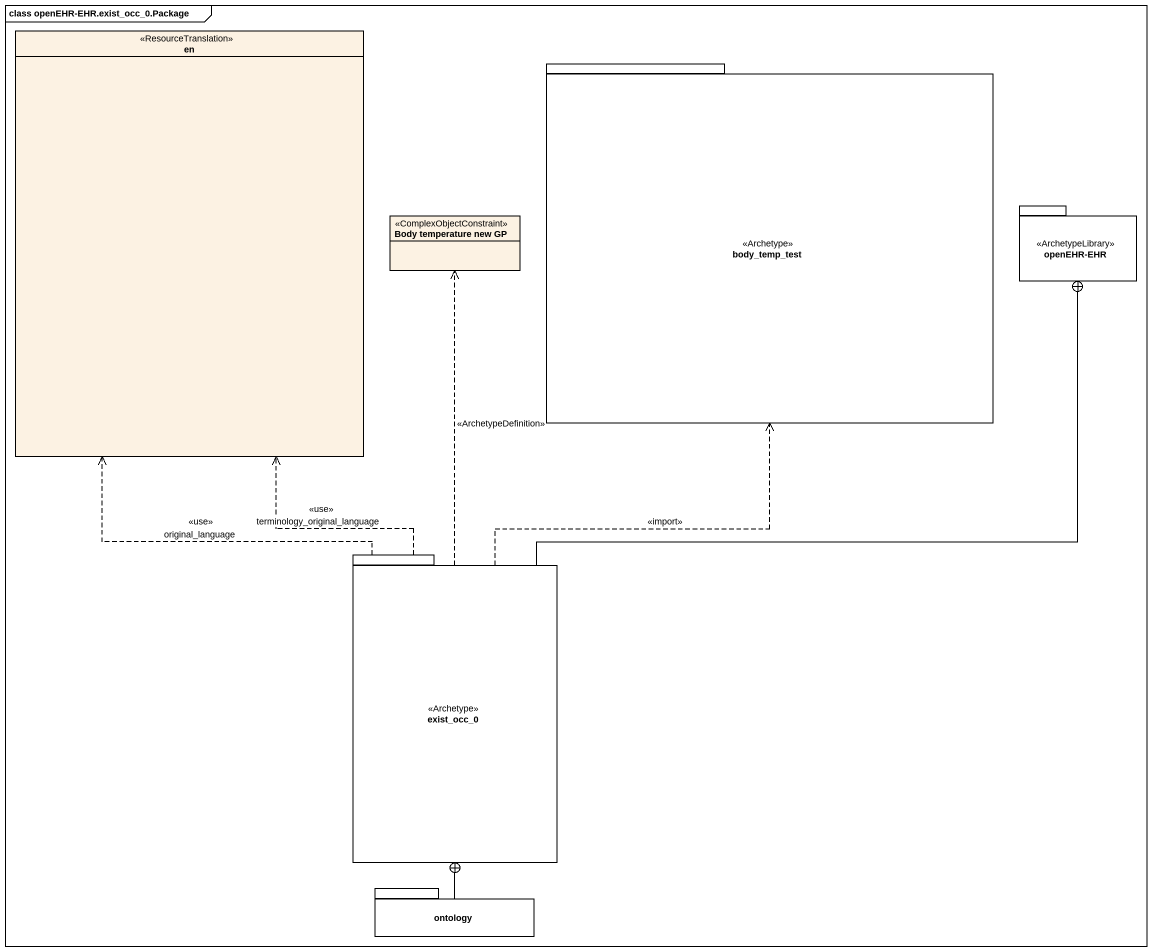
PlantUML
@startuml
mainframe class openEHR-EHR.exist_occ_0.Package
hide circle
hide empty members
enum en <<ResourceTranslation>>
package body_temp_test <<Archetype>> {
}
class "Body temperature new GP" as Body_temperature_new_GP <<ComplexObjectConstraint>>
package "openEHR-EHR" as openEHR_EHR <<ArchetypeLibrary>> {
}
package exist_occ_0 <<Archetype>> {
}
package ontology {
}
exist_occ_0 .up.> en : <<use>>\noriginal_language
exist_occ_0 .up.> en : <<use>>\nterminology_original_language
exist_occ_0 .up.> body_temp_test : <<import>>
exist_occ_0 .up.> Body_temperature_new_GP : <<ArchetypeDefinition>>
exist_occ_0 -up-+ openEHR_EHR
ontology -up-+ exist_occ_0
@enduml
